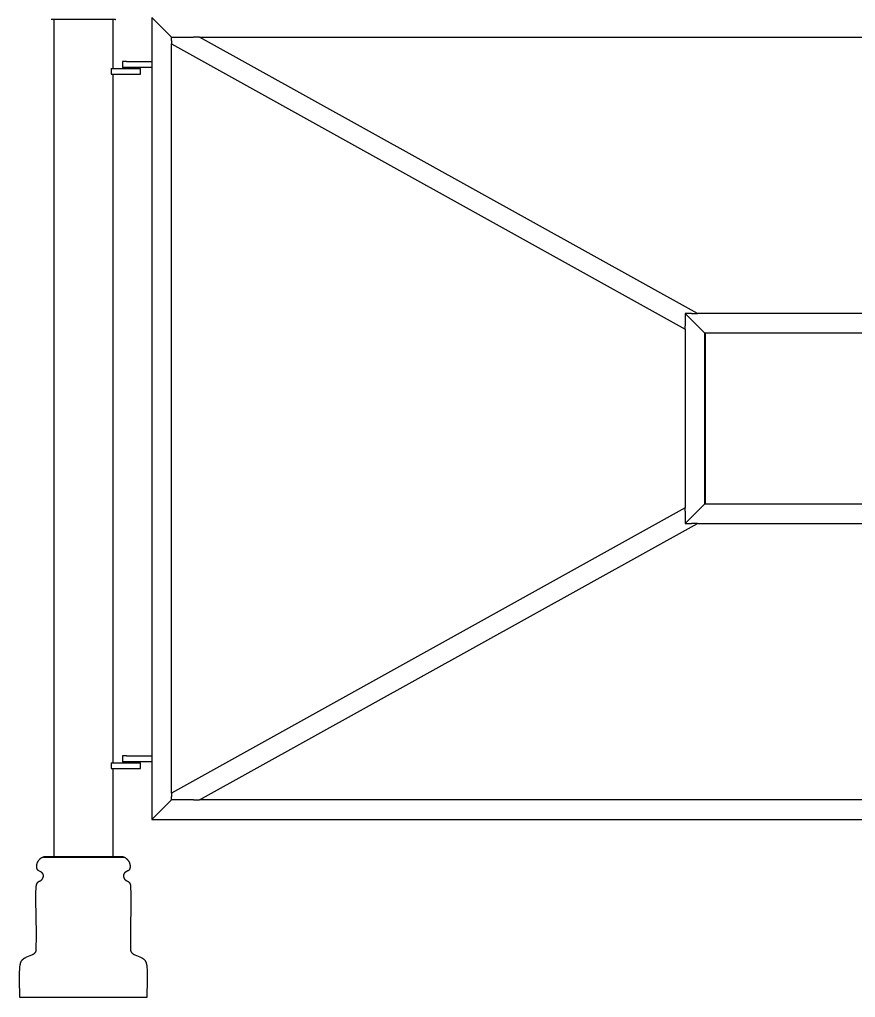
# Model space of a CAD drawing. Header units: millimetres. Extents: x -1519 to 3497, y -297 to 3208.
# Drawn here: x 732 to 1586, y 1662 to 2662 of the extents above; entities that cross this region are included whole.
import ezdxf

# ---------------------------------------------------------------- set-up
doc = ezdxf.new("R2010")
doc.units = ezdxf.units.MM
doc.header["$MEASUREMENT"] = 0
doc.layers.add('Utwórz2D linie widoczne', color=7, linetype='Continuous', true_color=0x000000)

msp = doc.modelspace()

# ---------------------------------------------------------------- linework, layer by layer
at = {"layer": 'Utwórz2D linie widoczne'}
for p, q in [((830.1, 2661.9), (764.2, 2661.9)), ((767.1, 2661.9), (767.1, 1805.9)), ((827.4, 2661.9), (827.4, 2611.9)), ((830.1, 2661.9), (830.3, 2661.9)), ((867.2, 2663.9), (870.2, 2660.9)), ((867.2, 2663.9), (867.2, 2618.9)), ((884.2, 2646.9), (870.2, 2660.9)), ((884.2, 2646.9), (887.2, 2643.9)), ((887.2, 2643.9), (909.6, 2643.9)), ((887.2, 2640.3), (887.2, 2643.9)), ((887.2, 2640.3), (887.2, 2636.9)), ((915.8, 2643.9), (909.6, 2643.9)), ((915.8, 2643.9), (2278.6, 2643.9)), ((1424.8, 2361.1), (915.8, 2643.9)), ((887.2, 1870.9), (887.2, 2636.9)), ((887.2, 2636.9), (1412.2, 2345.2)), ((825.7, 2611.9), (851.7, 2611.9)), ((825.7, 2611.9), (825.7, 2605.9)), ((837.2, 2618.9), (837.2, 2612.9)), ((841.2, 2618.9), (837.2, 2618.9)), ((841.2, 2612.9), (837.2, 2612.9)), ((841.2, 2618.9), (867.2, 2618.9)), ((867.2, 2612.9), (841.2, 2612.9)), ((851.7, 2611.9), (855.7, 2611.9)), ((855.7, 2605.9), (855.7, 2611.9)), ((867.2, 2618.9), (867.2, 2612.9)), ((867.2, 2612.9), (867.2, 1908.9)), ((825.7, 2605.9), (851.7, 2605.9)), ((827.4, 2605.9), (827.4, 1901.9)), ((851.7, 2605.9), (855.7, 2605.9)), ((1412.2, 2361.1), (1415.2, 2358.1)), ((1418.6, 2361.1), (1412.2, 2361.1)), ((1412.2, 2361.1), (1412.2, 2348.6)), ((1412.2, 2361.1), (1412.2, 2361.1)), ((1418.6, 2361.1), (1424.8, 2361.1)), ((1769.6, 2361.1), (1424.8, 2361.1)), ((1429.2, 2344.1), (1415.2, 2358.1)), ((1412.2, 2345.2), (1412.2, 2348.6)), ((1412.2, 2345.2), (1412.2, 2162.5)), ((1429.2, 2344.1), (1432.2, 2341.1)), ((1432.2, 2341.1), (1432.7, 2341.1)), ((1432.2, 2166.6), (1432.2, 2341.1)), ((1432.7, 2341.1), (1432.7, 2166.6)), ((1762.2, 2341.1), (1432.7, 2341.1)), ((1412.2, 2162.5), (887.2, 1870.9)), ((1412.2, 2159.1), (1412.2, 2162.5)), ((1415.2, 2149.6), (1429.2, 2163.6)), ((1432.2, 2166.6), (1429.2, 2163.6)), ((1432.7, 2166.6), (1432.2, 2166.6)), ((1432.2, 2166.6), (1432.2, 2166.6)), ((1432.7, 2166.6), (1762.2, 2166.6)), ((1412.2, 2159.1), (1412.2, 2146.6)), ((915.8, 1863.9), (1424.8, 2146.6)), ((1415.2, 2149.6), (1412.2, 2146.6)), ((1412.2, 2146.6), (1418.6, 2146.6)), ((1424.8, 2146.6), (1418.6, 2146.6)), ((1424.8, 2146.6), (1769.6, 2146.6)), ((825.7, 1901.9), (851.7, 1901.9)), ((825.7, 1901.9), (825.7, 1895.9)), ((837.2, 1908.9), (837.2, 1902.9)), ((841.2, 1908.9), (837.2, 1908.9)), ((841.2, 1902.9), (837.2, 1902.9)), ((841.2, 1908.9), (867.2, 1908.9)), ((867.2, 1902.9), (841.2, 1902.9)), ((851.7, 1901.9), (855.7, 1901.9)), ((855.7, 1895.9), (855.7, 1901.9)), ((867.2, 1908.9), (867.2, 1902.9)), ((867.2, 1902.9), (867.2, 1843.9)), ((825.7, 1895.9), (851.7, 1895.9)), ((827.4, 1895.9), (827.4, 1805.9)), ((851.7, 1895.9), (855.7, 1895.9)), ((887.2, 1870.9), (887.2, 1867.4)), ((870.2, 1846.9), (884.2, 1860.9)), ((887.2, 1863.9), (884.2, 1860.9)), ((887.2, 1863.9), (887.2, 1867.4)), ((887.2, 1863.9), (887.2, 1863.9)), ((909.6, 1863.9), (887.2, 1863.9)), ((909.6, 1863.9), (915.8, 1863.9)), ((2278.6, 1863.9), (915.8, 1863.9)), ((870.2, 1846.9), (867.2, 1843.9)), ((867.2, 1843.9), (2327.2, 1843.9)), ((750.4, 1800), (750.5, 1800.2)), ((750.5, 1800.4), (750.6, 1800.6)), ((750.5, 1800.2), (750.5, 1800.4)), ((750.6, 1800.6), (750.7, 1800.7)), ((750.7, 1800.7), (750.8, 1800.9)), ((750.8, 1800.9), (750.9, 1801.1)), ((750.9, 1801.1), (751, 1801.3)), ((751, 1801.3), (751.2, 1801.5)), ((751.2, 1801.5), (751.3, 1801.6)), ((751.3, 1801.6), (751.5, 1801.9)), ((751.5, 1801.9), (751.7, 1802.2)), ((751.7, 1802.2), (751.9, 1802.5)), ((751.9, 1802.5), (752.1, 1802.7)), ((752.1, 1802.7), (752.3, 1803)), ((752.3, 1803), (752.6, 1803.3)), ((752.6, 1803.3), (752.8, 1803.5)), ((752.8, 1803.5), (753.1, 1803.7)), ((753.1, 1803.7), (753.2, 1803.9)), ((753.2, 1803.9), (753.4, 1804)), ((753.4, 1804), (753.5, 1804.1)), ((753.5, 1804.1), (753.7, 1804.2)), ((753.7, 1804.2), (753.9, 1804.3)), ((753.9, 1804.3), (754, 1804.5)), ((754, 1804.5), (754.3, 1804.7)), ((754.3, 1804.7), (754.7, 1804.9)), ((754.7, 1804.9), (755, 1805.1)), ((755, 1805.1), (755.4, 1805.3)), ((755.4, 1805.3), (755.7, 1805.4)), ((755.7, 1805.4), (757, 1805.9)), ((755.7, 1805.4), (838.8, 1805.4)), ((757, 1805.9), (837.5, 1805.9)), ((837.5, 1805.9), (838.8, 1805.4)), ((838.8, 1805.4), (839.1, 1805.3)), ((839.1, 1805.3), (839.5, 1805.1)), ((839.5, 1805.1), (839.8, 1804.9)), ((839.8, 1804.9), (840.1, 1804.7)), ((840.1, 1804.7), (840.4, 1804.5)), ((840.4, 1804.5), (840.6, 1804.3)), ((840.6, 1804.3), (840.8, 1804.2)), ((840.8, 1804.2), (840.9, 1804.1)), ((840.9, 1804.1), (841.1, 1804)), ((841.1, 1804), (841.2, 1803.9)), ((841.2, 1803.9), (841.4, 1803.7)), ((841.4, 1803.7), (841.6, 1803.5)), ((841.6, 1803.5), (841.9, 1803.3)), ((841.9, 1803.3), (842.1, 1803)), ((842.1, 1803), (842.4, 1802.7)), ((842.4, 1802.7), (842.6, 1802.5)), ((842.6, 1802.5), (842.8, 1802.2)), ((842.8, 1802.2), (843, 1801.9)), ((843, 1801.9), (843.2, 1801.6)), ((843.2, 1801.6), (843.4, 1801.3)), ((843.4, 1801.3), (843.6, 1801)), ((843.6, 1801), (843.7, 1800.7)), ((843.7, 1800.7), (843.9, 1800.4)), ((843.9, 1800.4), (844, 1800.1)), ((844, 1800.1), (844.2, 1799.8)), ((749.5, 1796.6), (749.6, 1796.9)), ((749.5, 1796.4), (749.5, 1796.6)), ((749.5, 1796.1), (749.5, 1796.4)), ((749.5, 1795.9), (749.5, 1796.1)), ((749.5, 1795.6), (749.5, 1795.9)), ((749.5, 1795.4), (749.5, 1795.6)), ((749.5, 1795.1), (749.5, 1795.4)), ((749.6, 1794.9), (749.5, 1795.1)), ((749.6, 1797.5), (749.7, 1797.8)), ((749.6, 1797.2), (749.6, 1797.5)), ((749.6, 1796.9), (749.6, 1797.2)), ((749.6, 1794.6), (749.6, 1794.9)), ((749.6, 1794.4), (749.6, 1794.6)), ((749.7, 1794.1), (749.6, 1794.4)), ((749.7, 1797.8), (749.8, 1798)), ((749.7, 1794), (749.7, 1794.1)), ((749.7, 1793.9), (749.7, 1794)), ((749.8, 1793.7), (749.7, 1793.9)), ((749.8, 1798.3), (749.9, 1798.6)), ((749.8, 1798), (749.8, 1798.3)), ((749.8, 1793.6), (749.8, 1793.7)), ((749.9, 1793.5), (749.8, 1793.6)), ((749.9, 1798.8), (750, 1799)), ((749.9, 1798.6), (749.9, 1798.8)), ((749.9, 1793.4), (749.9, 1793.5)), ((749.9, 1793.2), (749.9, 1793.4)), ((750, 1793.1), (749.9, 1793.2)), ((750, 1799), (750.1, 1799.2)), ((750, 1793), (750, 1793.1)), ((750.1, 1792.9), (750, 1793)), ((750.1, 1799.4), (750.2, 1799.6)), ((750.1, 1799.2), (750.1, 1799.4)), ((750.2, 1792.8), (750.1, 1792.9)), ((750.2, 1799.6), (750.3, 1799.8)), ((750.2, 1792.7), (750.2, 1792.8)), ((750.2, 1792.6), (750.2, 1792.7)), ((750.3, 1792.5), (750.2, 1792.6)), ((750.2, 1792.6), (750.2, 1792.6)), ((750.3, 1799.8), (750.4, 1800)), ((750.4, 1792.4), (750.3, 1792.5)), ((750.3, 1792.5), (750.3, 1792.5)), ((750.4, 1792.3), (750.4, 1792.4)), ((750.4, 1792.4), (750.4, 1792.4)), ((750.5, 1792.3), (750.4, 1792.3)), ((750.5, 1792.2), (750.5, 1792.3)), ((750.6, 1792.1), (750.5, 1792.2)), ((750.7, 1792.1), (750.6, 1792.1)), ((750.6, 1792.1), (750.6, 1792.1)), ((750.7, 1792), (750.7, 1792.1)), ((750.8, 1792), (750.7, 1792)), ((750.8, 1791.9), (750.8, 1792)), ((750.9, 1791.9), (750.8, 1791.9)), ((750.9, 1791.8), (750.9, 1791.9)), ((751, 1791.8), (750.9, 1791.8)), ((751, 1791.7), (751, 1791.8)), ((751.2, 1791.7), (751, 1791.7)), ((751.3, 1791.6), (751.2, 1791.7)), ((751.5, 1791.5), (751.3, 1791.6)), ((751.7, 1791.3), (751.5, 1791.5)), ((753.7, 1790.3), (751.7, 1791.3)), ((753.8, 1790.2), (753.7, 1790.3)), ((754, 1790.1), (753.8, 1790.2)), ((754.1, 1790), (754, 1790.1)), ((754.3, 1789.9), (754.1, 1790)), ((840.3, 1790), (840.2, 1789.9)), ((840.5, 1790.1), (840.3, 1790)), ((840.7, 1790.2), (840.5, 1790.1)), ((840.8, 1790.3), (840.7, 1790.2)), ((842.8, 1791.3), (840.8, 1790.3)), ((843, 1791.5), (842.8, 1791.3)), ((843.2, 1791.6), (843, 1791.5)), ((843.3, 1791.7), (843.2, 1791.6)), ((843.4, 1791.7), (843.3, 1791.7)), ((843.5, 1791.8), (843.4, 1791.7)), ((843.6, 1791.8), (843.5, 1791.8)), ((843.7, 1791.9), (843.6, 1791.9)), ((843.6, 1791.9), (843.6, 1791.8)), ((843.8, 1792), (843.7, 1791.9)), ((843.9, 1792.1), (843.8, 1792.1)), ((843.8, 1792.1), (843.8, 1792)), ((844, 1792.2), (843.9, 1792.2)), ((843.9, 1792.2), (843.9, 1792.1)), ((843.9, 1792.1), (843.9, 1792.1)), ((844.1, 1792.4), (844, 1792.3)), ((844, 1792.3), (844, 1792.3)), ((844, 1792.3), (844, 1792.2)), ((844.2, 1792.5), (844.1, 1792.5)), ((844.1, 1792.5), (844.1, 1792.4)), ((844.1, 1792.4), (844.1, 1792.4)), ((844.2, 1799.8), (844.3, 1799.4)), ((844.3, 1792.6), (844.2, 1792.5)), ((844.3, 1799.4), (844.4, 1799.1)), ((844.4, 1792.9), (844.3, 1792.8)), ((844.3, 1792.8), (844.3, 1792.6)), ((844.4, 1799.1), (844.5, 1798.8)), ((844.5, 1793.1), (844.4, 1793)), ((844.4, 1793), (844.4, 1792.9)), ((844.5, 1798.8), (844.6, 1798.4)), ((844.6, 1793.4), (844.5, 1793.2)), ((844.5, 1793.2), (844.5, 1793.1)), ((844.6, 1798.4), (844.7, 1798.1)), ((844.7, 1793.6), (844.6, 1793.5)), ((844.6, 1793.5), (844.6, 1793.4)), ((844.7, 1798.1), (844.8, 1797.8)), ((844.8, 1794), (844.7, 1793.9)), ((844.7, 1793.9), (844.7, 1793.7)), ((844.7, 1793.7), (844.7, 1793.6)), ((844.8, 1797.8), (844.8, 1797.4)), ((844.8, 1797.4), (844.9, 1797.1)), ((844.9, 1794.6), (844.8, 1794.4)), ((844.8, 1794.4), (844.8, 1794.2)), ((844.8, 1794.2), (844.8, 1794.1)), ((844.8, 1794.1), (844.8, 1794)), ((844.9, 1797.1), (844.9, 1796.7)), ((844.9, 1796.7), (844.9, 1796.4)), ((844.9, 1796.4), (844.9, 1796.1)), ((844.9, 1796.1), (845, 1795.9)), ((845, 1795.9), (844.9, 1795.6)), ((844.9, 1795.6), (844.9, 1795.4)), ((844.9, 1795.4), (844.9, 1795.1)), ((844.9, 1795.1), (844.9, 1794.9)), ((844.9, 1794.9), (844.9, 1794.6)), ((750.9, 1780), (751, 1780)), ((751, 1780), (751.1, 1780.1)), ((751.1, 1780.1), (751.2, 1780.2)), ((751.1, 1780.1), (751.1, 1780.1)), ((751.2, 1780.2), (751.3, 1780.2)), ((751.3, 1780.2), (751.4, 1780.3)), ((751.4, 1780.3), (751.5, 1780.4)), ((751.4, 1780.3), (751.4, 1780.3)), ((751.5, 1780.4), (751.7, 1780.4)), ((751.7, 1780.4), (751.8, 1780.5)), ((751.8, 1780.5), (752, 1780.6)), ((752, 1780.6), (752.7, 1780.9)), ((752.7, 1780.9), (752.9, 1781)), ((752.9, 1781), (753.1, 1781.1)), ((753.1, 1781.1), (753.3, 1781.2)), ((753.3, 1781.2), (753.4, 1781.3)), ((753.4, 1781.3), (753.6, 1781.4)), ((753.6, 1781.4), (753.7, 1781.5)), ((753.7, 1781.5), (753.8, 1781.5)), ((753.8, 1781.5), (753.9, 1781.6)), ((753.9, 1781.6), (754, 1781.6)), ((754, 1781.6), (754.1, 1781.7)), ((754.1, 1781.7), (754.1, 1781.8)), ((754.1, 1781.8), (754.2, 1781.8)), ((754.2, 1781.8), (754.3, 1781.9)), ((754.5, 1789.8), (754.3, 1789.9)), ((754.3, 1781.9), (754.4, 1782)), ((754.4, 1782), (754.5, 1782.1)), ((754.5, 1789.7), (754.5, 1789.8)), ((754.6, 1789.7), (754.5, 1789.7)), ((754.5, 1782.1), (754.7, 1782.3)), ((754.7, 1789.6), (754.6, 1789.7)), ((754.9, 1789.4), (754.7, 1789.6)), ((754.7, 1782.3), (754.8, 1782.4)), ((754.8, 1782.4), (755, 1782.6)), ((755, 1789.3), (754.9, 1789.4)), ((755.1, 1789.2), (755, 1789.3)), ((755, 1782.7), (755.1, 1782.8)), ((755, 1782.6), (755, 1782.7)), ((755.2, 1789.1), (755.1, 1789.2)), ((755.1, 1782.8), (755.2, 1782.9)), ((755.3, 1789), (755.2, 1789.1)), ((755.2, 1782.9), (755.3, 1783)), ((755.4, 1788.8), (755.3, 1789)), ((755.3, 1783), (755.4, 1783.1)), ((755.5, 1788.8), (755.4, 1788.8)), ((755.4, 1783.3), (755.5, 1783.4)), ((755.4, 1783.1), (755.4, 1783.3)), ((755.5, 1788.7), (755.5, 1788.8)), ((755.6, 1788.6), (755.5, 1788.7)), ((755.5, 1783.4), (755.6, 1783.5)), ((755.7, 1788.5), (755.6, 1788.6)), ((755.6, 1788.6), (755.6, 1788.6)), ((755.6, 1783.6), (755.7, 1783.7)), ((755.6, 1783.5), (755.6, 1783.6)), ((755.7, 1788.4), (755.7, 1788.5)), ((755.8, 1788.4), (755.7, 1788.4)), ((755.7, 1783.7), (755.8, 1783.8)), ((755.8, 1788.3), (755.8, 1788.4)), ((755.8, 1788.2), (755.8, 1788.3)), ((755.9, 1788.1), (755.8, 1788.2)), ((755.8, 1784), (755.9, 1784.1)), ((755.8, 1783.8), (755.8, 1784)), ((756, 1788), (755.9, 1788.1)), ((755.9, 1788.1), (755.9, 1788.1)), ((755.9, 1784.2), (756, 1784.3)), ((755.9, 1784.1), (755.9, 1784.2)), ((756, 1787.9), (756, 1788)), ((756, 1787.8), (756, 1787.9)), ((756.1, 1787.7), (756, 1787.8)), ((756, 1784.5), (756.1, 1784.6)), ((756, 1784.3), (756, 1784.5)), ((756.1, 1787.6), (756.1, 1787.7)), ((756.1, 1787.5), (756.1, 1787.6)), ((756.2, 1787.4), (756.1, 1787.5)), ((756.1, 1784.8), (756.2, 1784.9)), ((756.1, 1784.7), (756.1, 1784.8)), ((756.1, 1784.6), (756.1, 1784.7)), ((756.2, 1787.3), (756.2, 1787.4)), ((756.2, 1787.2), (756.2, 1787.3)), ((756.2, 1787.1), (756.2, 1787.2)), ((756.3, 1787), (756.2, 1787.1)), ((756.2, 1785.2), (756.3, 1785.3)), ((756.2, 1785.1), (756.2, 1785.2)), ((756.2, 1785), (756.2, 1785.1)), ((756.2, 1784.9), (756.2, 1785)), ((756.3, 1786.9), (756.3, 1787)), ((756.3, 1786.8), (756.3, 1786.9)), ((756.3, 1786.7), (756.3, 1786.8)), ((756.3, 1786.6), (756.3, 1786.7)), ((756.3, 1786.5), (756.3, 1786.6)), ((756.3, 1786.4), (756.3, 1786.5)), ((756.3, 1786.3), (756.3, 1786.4)), ((756.3, 1786.2), (756.3, 1786.3)), ((756.3, 1786), (756.3, 1786.2)), ((756.3, 1785.9), (756.3, 1786)), ((756.3, 1785.8), (756.3, 1785.9)), ((756.3, 1785.7), (756.3, 1785.8)), ((756.3, 1785.6), (756.3, 1785.7)), ((756.3, 1785.5), (756.3, 1785.6)), ((756.3, 1785.4), (756.3, 1785.5)), ((756.3, 1785.3), (756.3, 1785.4)), ((838.2, 1786.7), (838.1, 1786.6)), ((838.1, 1786.6), (838.1, 1786.5)), ((838.1, 1786.5), (838.1, 1786.4)), ((838.1, 1786.4), (838.1, 1786.3)), ((838.1, 1786.3), (838.1, 1786.2)), ((838.1, 1786.2), (838.1, 1786)), ((838.1, 1786), (838.1, 1785.9)), ((838.1, 1785.9), (838.1, 1785.8)), ((838.1, 1785.8), (838.1, 1785.7)), ((838.1, 1785.7), (838.2, 1785.6)), ((838.3, 1787.3), (838.2, 1787.2)), ((838.2, 1787.2), (838.2, 1787.1)), ((838.2, 1787.1), (838.2, 1787)), ((838.2, 1787), (838.2, 1786.9)), ((838.2, 1786.9), (838.2, 1786.8)), ((838.2, 1786.8), (838.2, 1786.7)), ((838.2, 1785.6), (838.2, 1785.5)), ((838.2, 1785.5), (838.2, 1785.4)), ((838.2, 1785.4), (838.2, 1785.3)), ((838.2, 1785.3), (838.2, 1785.2)), ((838.2, 1785.2), (838.3, 1785.1)), ((838.4, 1787.6), (838.3, 1787.5)), ((838.3, 1787.5), (838.3, 1787.4)), ((838.3, 1787.4), (838.3, 1787.3)), ((838.3, 1785.1), (838.3, 1785)), ((838.3, 1785), (838.3, 1784.9)), ((838.3, 1784.9), (838.3, 1784.8)), ((838.3, 1784.8), (838.4, 1784.7)), ((838.5, 1787.9), (838.4, 1787.8)), ((838.4, 1787.8), (838.4, 1787.7)), ((838.4, 1787.7), (838.4, 1787.6)), ((838.4, 1784.7), (838.4, 1784.6)), ((838.4, 1784.6), (838.4, 1784.5)), ((838.4, 1784.5), (838.5, 1784.3)), ((838.6, 1788.1), (838.5, 1788)), ((838.5, 1788), (838.5, 1787.9)), ((838.5, 1784.3), (838.5, 1784.2)), ((838.5, 1784.2), (838.6, 1784.1)), ((838.7, 1788.3), (838.6, 1788.2)), ((838.6, 1788.2), (838.6, 1788.1)), ((838.6, 1788.1), (838.6, 1788.1)), ((838.6, 1784.1), (838.6, 1784)), ((838.6, 1784), (838.7, 1783.8)), ((838.8, 1788.4), (838.7, 1788.4)), ((838.7, 1788.4), (838.7, 1788.3)), ((838.7, 1783.8), (838.8, 1783.7)), ((838.9, 1788.6), (838.8, 1788.6)), ((838.8, 1788.6), (838.8, 1788.5)), ((838.8, 1788.5), (838.8, 1788.4)), ((838.8, 1783.7), (838.8, 1783.6)), ((838.8, 1783.6), (838.9, 1783.5)), ((839, 1788.8), (838.9, 1788.7)), ((838.9, 1788.7), (838.9, 1788.6)), ((838.9, 1783.5), (839, 1783.4)), ((839.1, 1788.9), (839, 1788.8)), ((839, 1788.8), (839, 1788.8)), ((839, 1783.4), (839, 1783.3)), ((839, 1783.3), (839.1, 1783.1)), ((839.2, 1789.1), (839.1, 1789)), ((839.1, 1789), (839.1, 1788.9)), ((839.1, 1783.1), (839.2, 1783)), ((839.4, 1789.2), (839.2, 1789.1)), ((839.2, 1783), (839.3, 1782.9)), ((839.3, 1782.9), (839.3, 1782.8)), ((839.3, 1782.8), (839.4, 1782.7)), ((839.5, 1789.3), (839.4, 1789.2)), ((839.4, 1782.7), (839.5, 1782.6)), ((839.6, 1789.4), (839.5, 1789.3)), ((839.5, 1782.6), (839.6, 1782.4)), ((839.7, 1789.6), (839.6, 1789.4)), ((839.6, 1782.4), (839.8, 1782.3)), ((839.9, 1789.7), (839.7, 1789.6)), ((839.8, 1782.3), (839.9, 1782.1)), ((840, 1789.8), (839.9, 1789.7)), ((839.9, 1789.7), (839.9, 1789.7)), ((839.9, 1782.1), (840.1, 1782)), ((840.2, 1789.9), (840, 1789.8)), ((840.1, 1782), (840.2, 1781.9)), ((840.2, 1781.9), (840.2, 1781.8)), ((840.2, 1781.8), (840.3, 1781.8)), ((840.3, 1781.8), (840.4, 1781.7)), ((840.4, 1781.7), (840.5, 1781.6)), ((840.5, 1781.6), (840.6, 1781.6)), ((840.6, 1781.6), (840.7, 1781.5)), ((840.7, 1781.5), (840.7, 1781.5)), ((840.7, 1781.5), (840.9, 1781.4)), ((840.9, 1781.4), (841.1, 1781.3)), ((841.1, 1781.3), (841.2, 1781.2)), ((841.2, 1781.2), (841.4, 1781.1)), ((841.4, 1781.1), (841.6, 1781)), ((841.6, 1781), (842.4, 1780.6)), ((842.4, 1780.6), (842.7, 1780.5)), ((842.7, 1780.5), (842.8, 1780.4)), ((842.8, 1780.4), (843, 1780.4)), ((843, 1780.4), (843, 1780.3)), ((843, 1780.3), (843.1, 1780.3)), ((843.1, 1780.3), (843.2, 1780.2)), ((843.2, 1780.2), (843.3, 1780.2)), ((843.3, 1780.2), (843.3, 1780.1)), ((843.3, 1780.1), (843.4, 1780.1)), ((843.4, 1780.1), (843.5, 1780)), ((843.5, 1780), (843.5, 1780)), ((748.7, 1768.9), (748.9, 1773.9)), ((748.9, 1773.9), (749, 1775.1)), ((749, 1775.1), (749.1, 1775.7)), ((749.1, 1776), (749.2, 1776.3)), ((749.1, 1775.7), (749.1, 1776)), ((749.2, 1776.6), (749.3, 1776.9)), ((749.2, 1776.3), (749.2, 1776.6)), ((749.3, 1777.2), (749.4, 1777.4)), ((749.3, 1776.9), (749.3, 1777.2)), ((749.4, 1777.4), (749.5, 1777.7)), ((749.5, 1777.7), (749.6, 1777.9)), ((749.6, 1778.1), (749.7, 1778.2)), ((749.6, 1778), (749.6, 1778.1)), ((749.6, 1777.9), (749.6, 1778)), ((749.7, 1778.3), (749.8, 1778.4)), ((749.7, 1778.2), (749.7, 1778.3)), ((749.8, 1778.5), (749.9, 1778.6)), ((749.8, 1778.4), (749.8, 1778.5)), ((749.9, 1778.7), (750, 1778.8)), ((749.9, 1778.6), (749.9, 1778.7)), ((750, 1778.8), (750.1, 1778.9)), ((750.1, 1779), (750.2, 1779.1)), ((750.1, 1778.9), (750.1, 1779)), ((750.2, 1779.2), (750.3, 1779.3)), ((750.2, 1779.1), (750.2, 1779.2)), ((750.3, 1779.3), (750.3, 1779.4)), ((750.3, 1779.4), (750.4, 1779.4)), ((750.4, 1779.4), (750.5, 1779.5)), ((750.5, 1779.5), (750.5, 1779.6)), ((750.5, 1779.6), (750.6, 1779.6)), ((750.6, 1779.6), (750.7, 1779.7)), ((750.7, 1779.7), (750.7, 1779.8)), ((750.7, 1779.8), (750.8, 1779.8)), ((750.8, 1779.8), (750.9, 1779.9)), ((750.9, 1779.9), (750.9, 1780)), ((843.5, 1780), (843.6, 1779.9)), ((843.6, 1779.9), (843.7, 1779.8)), ((843.7, 1779.8), (843.8, 1779.8)), ((843.8, 1779.8), (843.8, 1779.7)), ((843.8, 1779.7), (843.9, 1779.6)), ((843.9, 1779.6), (843.9, 1779.6)), ((843.9, 1779.6), (844, 1779.5)), ((844, 1779.5), (844.1, 1779.4)), ((844.1, 1779.4), (844.1, 1779.4)), ((844.1, 1779.4), (844.2, 1779.3)), ((844.2, 1779.3), (844.2, 1779.2)), ((844.2, 1779.2), (844.3, 1779.1)), ((844.3, 1779.1), (844.4, 1779)), ((844.4, 1779), (844.4, 1778.9)), ((844.4, 1778.9), (844.5, 1778.8)), ((844.5, 1778.8), (844.5, 1778.7)), ((844.5, 1778.7), (844.6, 1778.6)), ((844.6, 1778.6), (844.6, 1778.5)), ((844.6, 1778.5), (844.7, 1778.4)), ((844.7, 1778.4), (844.7, 1778.3)), ((844.7, 1778.3), (844.8, 1778.2)), ((844.8, 1778.2), (844.8, 1778.1)), ((844.8, 1778.1), (844.9, 1778)), ((844.9, 1778), (844.9, 1777.9)), ((844.9, 1777.9), (845, 1777.7)), ((845, 1777.7), (845.1, 1777.4)), ((845.1, 1777.4), (845.1, 1777.2)), ((845.1, 1777.2), (845.2, 1776.9)), ((845.2, 1776.9), (845.2, 1776.6)), ((845.2, 1776.6), (845.3, 1776.3)), ((845.3, 1776.3), (845.3, 1776)), ((845.3, 1776), (845.4, 1775.7)), ((845.4, 1775.7), (845.4, 1775.1)), ((845.4, 1775.1), (845.5, 1773.9)), ((845.5, 1773.9), (845.8, 1768.9)), ((748.6, 1762.4), (748.7, 1768.9)), ((749.2, 1726.5), (748.6, 1762.4)), ((845.8, 1762.4), (845.2, 1726.5)), ((845.8, 1768.9), (845.8, 1762.4)), ((749.1, 1715.5), (749.2, 1720.4)), ((749.2, 1720.4), (749.2, 1726.5)), ((845.2, 1726.5), (845.2, 1720.4)), ((845.2, 1720.4), (845.3, 1718.3)), ((749, 1715.1), (749.1, 1715.5)), ((749, 1714.5), (749, 1715.1)), ((749.1, 1712), (749, 1714.5)), ((749, 1710.1), (749.1, 1710.3)), ((749, 1710), (749, 1710.1)), ((749, 1709.9), (749, 1710)), ((749.1, 1711.7), (749.1, 1712)), ((749.1, 1711.4), (749.1, 1711.7)), ((749.1, 1711.1), (749.1, 1711.4)), ((749.1, 1710.8), (749.1, 1711.1)), ((749.1, 1710.6), (749.1, 1710.8)), ((749.1, 1710.4), (749.1, 1710.6)), ((749.1, 1710.3), (749.1, 1710.4)), ((845.3, 1718.3), (845.4, 1715.5)), ((845.4, 1714.5), (845.3, 1712)), ((845.3, 1712), (845.3, 1711.7)), ((845.3, 1711.7), (845.3, 1711.4)), ((845.3, 1711.4), (845.3, 1711.1)), ((845.3, 1711.1), (845.4, 1710.8)), ((845.4, 1715.5), (845.4, 1715.1)), ((845.4, 1715.1), (845.4, 1714.5)), ((845.4, 1710.8), (845.4, 1710.6)), ((845.4, 1710.6), (845.4, 1710.4)), ((845.4, 1710.4), (845.4, 1710.3)), ((845.4, 1710.3), (845.4, 1710.1)), ((845.4, 1710.1), (845.5, 1710)), ((845.5, 1710), (845.5, 1709.9)), ((734.5, 1699.9), (734.6, 1700)), ((734.6, 1700), (734.7, 1700.2)), ((734.7, 1700.2), (734.8, 1700.3)), ((734.8, 1700.3), (734.9, 1700.4)), ((734.9, 1700.4), (735, 1700.5)), ((735, 1700.5), (735.1, 1700.7)), ((735.1, 1700.7), (735.2, 1700.8)), ((735.2, 1700.8), (735.4, 1700.9)), ((735.4, 1700.9), (735.5, 1701)), ((735.5, 1701), (735.6, 1701.1)), ((735.6, 1701.1), (735.7, 1701.2)), ((735.7, 1701.2), (735.9, 1701.3)), ((735.9, 1701.3), (736, 1701.4)), ((736, 1701.4), (736.2, 1701.5)), ((736.2, 1701.5), (736.3, 1701.7)), ((736.3, 1701.7), (736.5, 1701.8)), ((736.5, 1701.8), (736.8, 1701.9)), ((736.8, 1701.9), (737.1, 1702.1)), ((737.1, 1702.1), (737.4, 1702.3)), ((737.4, 1702.3), (737.7, 1702.5)), ((737.7, 1702.5), (738.3, 1702.8)), ((738.3, 1702.8), (738.9, 1703.1)), ((738.9, 1703.1), (739.5, 1703.3)), ((739.5, 1703.3), (744.7, 1705.5)), ((744.7, 1705.5), (745.3, 1705.8)), ((745.3, 1705.8), (745.6, 1705.9)), ((745.6, 1705.9), (745.9, 1706.1)), ((745.9, 1706.1), (746.1, 1706.2)), ((746.1, 1706.2), (746.3, 1706.3)), ((746.3, 1706.3), (746.5, 1706.5)), ((746.5, 1706.5), (746.7, 1706.6)), ((746.7, 1706.6), (746.9, 1706.7)), ((746.9, 1706.7), (747.1, 1706.9)), ((747.1, 1706.9), (747.2, 1706.9)), ((747.2, 1707), (747.3, 1707.1)), ((747.2, 1706.9), (747.2, 1707)), ((747.3, 1707.1), (747.4, 1707.1)), ((747.4, 1707.1), (747.5, 1707.2)), ((747.5, 1707.2), (747.7, 1707.4)), ((747.7, 1707.4), (747.8, 1707.5)), ((747.8, 1707.5), (747.9, 1707.6)), ((747.9, 1707.6), (748, 1707.7)), ((748, 1707.7), (748, 1707.8)), ((748, 1707.8), (748.1, 1707.8)), ((748.1, 1707.9), (748.2, 1708)), ((748.1, 1707.8), (748.1, 1707.9)), ((748.2, 1708), (748.3, 1708.1)), ((748.2, 1708), (748.2, 1708)), ((748.3, 1708.2), (748.4, 1708.3)), ((748.3, 1708.1), (748.3, 1708.2)), ((748.4, 1708.3), (748.5, 1708.4)), ((748.5, 1708.5), (748.6, 1708.6)), ((748.5, 1708.4), (748.5, 1708.5)), ((748.6, 1708.8), (748.7, 1708.9)), ((748.6, 1708.6), (748.6, 1708.8)), ((748.7, 1709), (748.8, 1709.1)), ((748.7, 1708.9), (748.7, 1709)), ((748.8, 1709.2), (748.9, 1709.4)), ((748.8, 1709.1), (748.8, 1709.2)), ((748.9, 1709.6), (749, 1709.7)), ((748.9, 1709.5), (748.9, 1709.6)), ((748.9, 1709.4), (748.9, 1709.5)), ((749, 1709.7), (749, 1709.9)), ((845.5, 1709.9), (845.5, 1709.7)), ((845.5, 1709.7), (845.5, 1709.6)), ((845.5, 1709.6), (845.6, 1709.5)), ((845.6, 1709.5), (845.6, 1709.4)), ((845.6, 1709.4), (845.7, 1709.2)), ((845.7, 1709.2), (845.7, 1709.1)), ((845.7, 1709.1), (845.7, 1709)), ((845.7, 1709), (845.8, 1708.9)), ((845.8, 1708.9), (845.8, 1708.8)), ((845.8, 1708.8), (845.9, 1708.6)), ((845.9, 1708.6), (846, 1708.5)), ((846, 1708.5), (846, 1708.4)), ((846, 1708.4), (846.1, 1708.3)), ((846.1, 1708.3), (846.2, 1708.2)), ((846.2, 1708.2), (846.2, 1708.1)), ((846.2, 1708.1), (846.2, 1708)), ((846.2, 1708), (846.3, 1708)), ((846.3, 1708), (846.3, 1707.9)), ((846.3, 1707.9), (846.4, 1707.8)), ((846.4, 1707.8), (846.5, 1707.8)), ((846.5, 1707.8), (846.5, 1707.7)), ((846.5, 1707.7), (846.6, 1707.6)), ((846.6, 1707.6), (846.7, 1707.5)), ((846.7, 1707.5), (846.8, 1707.4)), ((846.8, 1707.4), (846.9, 1707.2)), ((846.9, 1707.2), (847.1, 1707.1)), ((847.1, 1707.1), (847.1, 1707.1)), ((847.1, 1707.1), (847.2, 1707)), ((847.2, 1707), (847.3, 1706.9)), ((847.3, 1706.9), (847.4, 1706.9)), ((847.4, 1706.9), (847.6, 1706.7)), ((847.6, 1706.7), (847.8, 1706.6)), ((847.8, 1706.6), (848, 1706.5)), ((848, 1706.5), (848.2, 1706.3)), ((848.2, 1706.3), (848.4, 1706.2)), ((848.4, 1706.2), (848.6, 1706.1)), ((848.6, 1706.1), (848.9, 1705.9)), ((848.9, 1705.9), (849.2, 1705.8)), ((849.2, 1705.8), (849.7, 1705.5)), ((849.7, 1705.5), (855, 1703.3)), ((855, 1703.3), (855.6, 1703.1)), ((855.6, 1703.1), (856.1, 1702.8)), ((856.1, 1702.8), (856.8, 1702.5)), ((856.8, 1702.5), (857.1, 1702.3)), ((857.1, 1702.3), (857.4, 1702.1)), ((857.4, 1702.1), (857.7, 1701.9)), ((857.7, 1701.9), (858, 1701.7)), ((858, 1701.7), (858.2, 1701.6)), ((858.2, 1701.6), (858.3, 1701.5)), ((858.3, 1701.5), (858.5, 1701.4)), ((858.5, 1701.4), (858.6, 1701.3)), ((858.6, 1701.3), (858.7, 1701.2)), ((858.7, 1701.2), (858.9, 1701.1)), ((858.9, 1701.1), (859, 1701)), ((859, 1701), (859.1, 1700.9)), ((859.1, 1700.9), (859.2, 1700.8)), ((859.2, 1700.8), (859.3, 1700.7)), ((859.3, 1700.7), (859.5, 1700.5)), ((859.5, 1700.5), (859.6, 1700.4)), ((859.6, 1700.4), (859.7, 1700.3)), ((859.7, 1700.3), (859.8, 1700.2)), ((859.8, 1700.2), (859.9, 1700)), ((859.9, 1700), (860, 1699.9)), ((732, 1687.3), (732.2, 1691.1)), ((732.2, 1691.1), (732.3, 1692.4)), ((732.3, 1692.4), (732.4, 1693.7)), ((732.4, 1693.7), (732.5, 1694.6)), ((732.5, 1694.6), (732.6, 1695.3)), ((732.6, 1695.3), (732.7, 1695.6)), ((732.7, 1695.6), (732.8, 1696)), ((732.8, 1696.3), (732.9, 1696.7)), ((732.8, 1696), (732.8, 1696.3)), ((732.9, 1696.7), (733, 1697)), ((733, 1697), (733.1, 1697.3)), ((733.1, 1697.3), (733.2, 1697.6)), ((733.2, 1697.6), (733.3, 1697.8)), ((733.3, 1697.8), (733.4, 1698.1)), ((733.4, 1698.1), (733.5, 1698.4)), ((733.5, 1698.4), (733.7, 1698.6)), ((733.7, 1698.6), (733.8, 1698.9)), ((733.8, 1699), (733.9, 1699.1)), ((733.8, 1698.9), (733.8, 1699)), ((733.9, 1699.1), (734, 1699.2)), ((734, 1699.2), (734.1, 1699.4)), ((734.1, 1699.4), (734.2, 1699.5)), ((734.2, 1699.5), (734.3, 1699.6)), ((734.3, 1699.6), (734.4, 1699.8)), ((734.4, 1699.8), (734.5, 1699.9)), ((860, 1699.9), (860.1, 1699.8)), ((860.1, 1699.8), (860.2, 1699.6)), ((860.2, 1699.6), (860.3, 1699.5)), ((860.3, 1699.5), (860.4, 1699.4)), ((860.4, 1699.4), (860.5, 1699.2)), ((860.5, 1699.2), (860.6, 1699.1)), ((860.6, 1699.1), (860.6, 1699)), ((860.6, 1699), (860.7, 1698.9)), ((860.7, 1698.9), (860.8, 1698.6)), ((860.8, 1698.6), (860.9, 1698.4)), ((860.9, 1698.4), (861, 1698.1)), ((861, 1698.1), (861.2, 1697.8)), ((861.2, 1697.8), (861.3, 1697.6)), ((861.3, 1697.6), (861.3, 1697.3)), ((861.3, 1697.3), (861.4, 1697)), ((861.4, 1697), (861.5, 1696.7)), ((861.5, 1696.7), (861.6, 1696.3)), ((861.6, 1696.3), (861.7, 1696)), ((861.7, 1696), (861.8, 1695.6)), ((861.8, 1695.6), (861.8, 1695.3)), ((861.8, 1695.3), (861.9, 1695)), ((861.9, 1695), (862, 1694.6)), ((862, 1694.6), (862, 1694.2)), ((862, 1694.2), (862.1, 1693.7)), ((862.1, 1693.7), (862.2, 1692.4)), ((862.2, 1692.4), (862.3, 1690.3)), ((862.3, 1690.3), (862.4, 1687.3)), ((732, 1680.4), (732, 1687.3)), ((732.2, 1661.9), (732, 1680.4)), ((862.5, 1680.4), (862.2, 1661.9)), ((862.4, 1687.3), (862.5, 1680.4)), ((862.2, 1661.9), (732.2, 1661.9))]:
    msp.add_line(p, q, dxfattribs=at)

doc.saveas('drawing.dxf')
